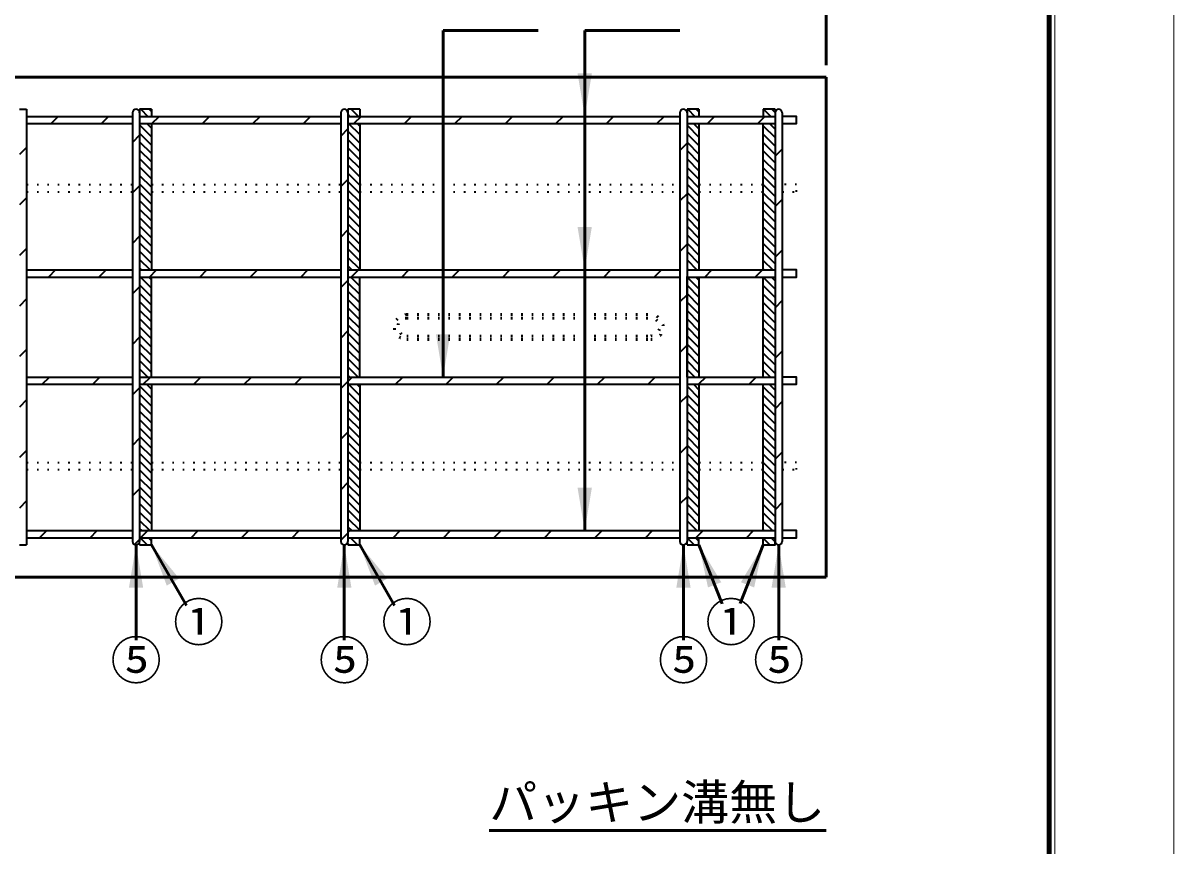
# Model space of a CAD drawing. Units: millimetres, scale not verified. Extents: x -2102 to 2102, y -1485 to 1485.
# Drawn here: x 1135 to 2102, y 345 to 1036 of the extents above; entities that cross this region are included whole.
import ezdxf
from ezdxf.enums import TextEntityAlignment as Align

# ---------------------------------------------------------------- set-up
doc = ezdxf.new("R2010")
doc.units = ezdxf.units.MM
doc.header["$LTSCALE"] = 5
doc.linetypes.add('DOTTED', pattern=[1.75, 0.25, -1.5])
doc.layers.add('0-0_V-nasSTD', color=7, linetype='Continuous', lineweight=35)
doc.layers.add('0-1_0', color=7, linetype='Continuous', lineweight=50)
doc.styles.add('ＭＳ ゴシック', font='')
doc.styles.get('ＭＳ ゴシック').set_extended_font_data('MS Gothic')

msp = doc.modelspace()

# ---------------------------------------------------------------- linework, layer by layer
at = {"layer": '0-0_V-nasSTD', "lineweight": 50}
for p, q in [((1488.306, 1029.861), (1488.306, 738.861)), ((1607.306, 1029.861), (1607.306, 609.861)), ((1230.306, 517.911), (1230.306, 597.861)), ((1272.596, 547.129), (1243.306, 597.861)), ((1405.306, 517.911), (1405.306, 597.861)), ((1447.596, 547.129), (1418.306, 597.861)), ((1690.306, 517.861), (1690.306, 597.861)), ((1722.711, 548.498), (1703.306, 597.861)), ((1737.946, 548.615), (1757.306, 597.861)), ((1770.306, 517.861), (1770.306, 597.861))]:
    msp.add_line(p, q, dxfattribs=at)
at = {"layer": '0-0_V-nasSTD'}
for p, q in [((1132.306, 963.843), (1138.306, 963.843)), ((1138.306, 963.843), (1138.306, 597.843)), ((1138.306, 957.861), (1227.306, 957.861)), ((1158.833, 951.861), (1164.833, 957.861)), ((1201.259, 951.861), (1207.259, 957.861)), ((1227.306, 960.861), (1227.306, 600.861)), ((1243.306, 963.861), (1233.306, 963.861)), ((1233.306, 963.861), (1233.306, 960.861)), ((1233.306, 960.861), (1233.306, 600.861)), ((1233.306, 957.861), (1402.306, 957.861)), ((1234.325, 963.861), (1240.325, 957.861)), ((1241.396, 963.861), (1243.306, 961.951)), ((1243.306, 963.861), (1243.306, 957.861)), ((1243.686, 951.861), (1249.686, 957.861)), ((1286.112, 951.861), (1292.112, 957.861)), ((1328.538, 951.861), (1334.538, 957.861)), ((1370.965, 951.861), (1376.965, 957.861)), ((1402.306, 960.861), (1402.306, 600.861)), ((1418.306, 963.861), (1408.306, 963.861)), ((1408.306, 963.861), (1408.306, 960.861)), ((1408.306, 960.861), (1408.306, 600.861)), ((1408.306, 959.586), (1410.03, 957.861)), ((1408.306, 957.861), (1687.306, 957.861)), ((1411.102, 963.861), (1417.101, 957.861)), ((1419.391, 957.861), (1413.391, 951.861)), ((1418.173, 963.861), (1418.306, 963.728)), ((1418.306, 963.861), (1418.306, 957.861)), ((1455.818, 951.861), (1461.818, 957.861)), ((1498.244, 951.861), (1504.244, 957.861)), ((1540.67, 951.861), (1546.67, 957.861)), ((1583.097, 951.861), (1589.097, 957.861)), ((1625.523, 951.861), (1631.523, 957.861)), ((1667.95, 951.861), (1673.95, 957.861)), ((1687.306, 960.861), (1687.306, 600.861)), ((1703.306, 963.861), (1693.306, 963.861)), ((1693.306, 963.861), (1693.306, 960.861)), ((1693.306, 960.861), (1693.306, 600.861)), ((1693.306, 957.861), (1767.306, 957.861)), ((1693.944, 963.861), (1699.944, 957.861)), ((1701.015, 963.861), (1703.306, 961.571)), ((1703.306, 963.861), (1703.306, 957.861)), ((1716.376, 957.861), (1710.376, 951.861)), ((1758.802, 957.861), (1752.802, 951.861)), ((1767.306, 963.861), (1757.306, 963.861)), ((1757.306, 963.861), (1757.306, 957.861)), ((1757.584, 963.861), (1763.584, 957.861)), ((1764.655, 963.861), (1767.306, 961.21)), ((1767.306, 963.861), (1767.306, 960.861)), ((1767.306, 960.861), (1767.306, 600.861)), ((1773.306, 960.861), (1773.306, 600.861)), ((1138.306, 951.861), (1227.306, 951.861)), ((1233.306, 951.861), (1402.306, 951.861)), ((1233.306, 950.738), (1243.306, 940.738)), ((1239.254, 951.861), (1243.306, 947.809)), ((1243.306, 951.861), (1243.306, 828.861)), ((1408.306, 951.861), (1687.306, 951.861)), ((1408.959, 951.861), (1418.306, 942.515)), ((1416.03, 951.861), (1418.306, 949.586)), ((1418.306, 951.861), (1418.306, 828.861)), ((1693.306, 951.861), (1767.306, 951.861)), ((1693.306, 950.357), (1703.306, 940.357)), ((1698.873, 951.861), (1703.306, 947.428)), ((1703.306, 951.861), (1703.306, 828.861)), ((1757.306, 828.861), (1757.306, 951.861)), ((1757.306, 949.997), (1767.306, 939.997)), ((1762.513, 951.861), (1767.306, 947.068)), ((1233.306, 941.981), (1227.306, 935.981)), ((1233.306, 943.667), (1243.306, 933.667)), ((1408.306, 947.275), (1402.306, 941.275)), ((1408.306, 945.444), (1418.306, 935.444)), ((1408.306, 938.373), (1418.306, 928.373)), ((1693.306, 943.286), (1703.306, 933.286)), ((1757.306, 942.926), (1767.306, 932.926)), ((1138.306, 931.834), (1132.306, 925.834)), ((1233.306, 936.596), (1243.306, 926.596)), ((1233.306, 929.525), (1243.306, 919.525)), ((1408.306, 931.301), (1418.306, 921.301)), ((1693.306, 935.29), (1687.306, 929.29)), ((1693.306, 936.215), (1703.306, 926.215)), ((1693.306, 929.144), (1703.306, 919.144)), ((1757.306, 935.855), (1767.306, 925.855)), ((1757.306, 928.784), (1767.306, 918.784)), ((1773.306, 930.438), (1767.306, 924.438)), ((1233.306, 922.454), (1243.306, 912.454)), ((1408.306, 924.23), (1418.306, 914.23)), ((1693.306, 922.073), (1703.306, 912.073)), ((1757.306, 921.713), (1767.306, 911.713)), ((1233.306, 915.383), (1243.306, 905.383)), ((1408.306, 917.159), (1418.306, 907.159)), ((1408.306, 910.088), (1418.306, 900.088)), ((1693.306, 915.002), (1703.306, 905.002)), ((1757.306, 914.642), (1767.306, 904.642)), ((1233.306, 899.554), (1227.306, 893.554)), ((1233.306, 908.312), (1243.306, 898.312)), ((1233.306, 901.24), (1243.306, 891.24)), ((1408.306, 904.849), (1402.306, 898.849)), ((1408.306, 903.017), (1418.306, 893.017)), ((1693.306, 907.931), (1703.306, 897.931)), ((1693.306, 900.86), (1703.306, 890.86)), ((1757.306, 907.571), (1767.306, 897.571)), ((1757.306, 900.499), (1767.306, 890.499)), ((1233.306, 894.169), (1243.306, 884.169)), ((1408.306, 895.946), (1418.306, 885.946)), ((1693.306, 892.864), (1687.306, 886.864)), ((1693.306, 893.789), (1703.306, 883.789)), ((1757.306, 893.428), (1767.306, 883.428)), ((1138.306, 889.407), (1132.306, 883.407)), ((1233.306, 887.098), (1243.306, 877.098)), ((1408.306, 888.875), (1418.306, 878.875)), ((1408.306, 881.804), (1418.306, 871.804)), ((1693.306, 886.718), (1703.306, 876.718)), ((1757.306, 886.357), (1767.306, 876.357)), ((1773.306, 888.011), (1767.306, 882.011)), ((1233.306, 880.027), (1243.306, 870.027)), ((1233.306, 872.956), (1243.306, 862.956)), ((1408.306, 874.733), (1418.306, 864.733)), ((1693.306, 879.647), (1703.306, 869.647)), ((1693.306, 872.576), (1703.306, 862.576)), ((1757.306, 879.286), (1767.306, 869.286)), ((1757.306, 872.215), (1767.306, 862.215)), ((1233.306, 865.885), (1243.306, 855.885)), ((1408.306, 862.422), (1402.306, 856.422)), ((1408.306, 867.662), (1418.306, 857.662)), ((1693.306, 865.505), (1703.306, 855.505)), ((1757.306, 865.144), (1767.306, 855.144)), ((1233.306, 857.128), (1227.306, 851.128)), ((1233.306, 858.814), (1243.306, 848.814)), ((1233.306, 851.743), (1243.306, 841.743)), ((1408.306, 860.591), (1418.306, 850.591)), ((1408.306, 853.52), (1418.306, 843.52)), ((1693.306, 858.433), (1703.306, 848.433)), ((1693.306, 851.362), (1703.306, 841.362)), ((1757.306, 858.073), (1767.306, 848.073)), ((1138.306, 846.981), (1132.306, 840.981)), ((1233.306, 844.672), (1243.306, 834.672)), ((1408.306, 846.449), (1418.306, 836.449)), ((1693.306, 850.438), (1687.306, 844.438)), ((1693.306, 844.291), (1703.306, 834.291)), ((1757.306, 851.002), (1767.306, 841.002)), ((1757.306, 843.931), (1767.306, 833.931)), ((1773.306, 845.585), (1767.306, 839.585)), ((1233.306, 837.601), (1242.046, 828.861)), ((1408.306, 839.378), (1418.306, 829.378)), ((1408.306, 832.306), (1411.751, 828.861)), ((1693.306, 837.22), (1701.665, 828.861)), ((1757.306, 836.86), (1765.305, 828.861)), ((1138.306, 828.861), (1227.306, 828.861)), ((1138.306, 822.861), (1227.306, 822.861)), ((1162.612, 828.861), (1156.612, 822.861)), ((1205.038, 828.861), (1199.038, 822.861)), ((1233.306, 830.53), (1234.975, 828.861)), ((1233.306, 828.861), (1402.306, 828.861)), ((1233.306, 822.861), (1402.306, 822.861)), ((1233.903, 822.861), (1243.306, 813.459)), ((1240.975, 822.861), (1243.306, 820.53)), ((1241.465, 822.861), (1247.465, 828.861)), ((1243.306, 738.861), (1243.306, 822.861)), ((1283.891, 822.861), (1289.891, 828.861)), ((1326.318, 822.861), (1332.318, 828.861)), ((1368.744, 822.861), (1374.744, 828.861)), ((1408.306, 828.861), (1687.306, 828.861)), ((1408.306, 822.861), (1687.306, 822.861)), ((1410.68, 822.861), (1418.306, 815.235)), ((1417.17, 828.861), (1411.17, 822.861)), ((1417.751, 822.861), (1418.306, 822.306)), ((1418.306, 738.861), (1418.306, 822.861)), ((1453.597, 822.861), (1459.597, 828.861)), ((1496.023, 822.861), (1502.023, 828.861)), ((1538.45, 822.861), (1544.45, 828.861)), ((1580.876, 822.861), (1586.876, 828.861)), ((1623.302, 822.861), (1629.302, 828.861)), ((1665.729, 822.861), (1671.729, 828.861)), ((1693.306, 830.149), (1694.594, 828.861)), ((1693.306, 828.861), (1767.306, 828.861)), ((1693.306, 738.861), (1693.306, 823.361)), ((1693.306, 822.861), (1767.306, 822.861)), ((1693.523, 822.861), (1703.306, 813.078)), ((1700.594, 822.861), (1703.306, 820.149)), ((1703.306, 822.861), (1703.306, 738.861)), ((1708.155, 822.861), (1714.155, 828.861)), ((1750.582, 822.861), (1756.582, 828.861)), ((1757.306, 829.789), (1758.234, 828.861)), ((1757.306, 738.861), (1757.306, 822.861)), ((1757.306, 822.718), (1767.306, 812.718)), ((1764.234, 822.861), (1767.306, 819.789)), ((1233.306, 814.702), (1227.306, 808.702)), ((1233.306, 816.388), (1243.306, 806.388)), ((1408.306, 819.996), (1402.306, 813.996)), ((1408.306, 818.164), (1418.306, 808.164)), ((1693.306, 816.007), (1703.306, 806.007)), ((1757.306, 815.647), (1767.306, 805.647)), ((1138.306, 804.554), (1132.306, 798.554)), ((1138.306, 804.554), (1138.306, 804.554)), ((1233.306, 809.317), (1243.306, 799.317)), ((1408.306, 811.093), (1418.306, 801.093)), ((1408.306, 804.022), (1418.306, 794.022)), ((1693.306, 808.011), (1687.306, 802.011)), ((1693.306, 808.936), (1703.306, 798.936)), ((1757.306, 808.576), (1767.306, 798.576)), ((1773.306, 803.158), (1767.306, 797.158)), ((1233.306, 802.246), (1243.306, 792.246)), ((1233.306, 795.174), (1243.306, 785.174)), ((1408.306, 796.951), (1418.306, 786.951)), ((1693.306, 801.865), (1703.306, 791.865)), ((1693.306, 794.794), (1703.306, 784.794)), ((1757.306, 801.505), (1767.306, 791.505)), ((1757.306, 794.433), (1767.306, 784.433)), ((1233.306, 788.103), (1243.306, 778.103)), ((1408.306, 789.88), (1418.306, 779.88)), ((1693.306, 787.723), (1703.306, 777.723)), ((1757.306, 787.362), (1767.306, 777.362)), ((1233.306, 781.032), (1243.306, 771.032)), ((1233.306, 773.961), (1243.306, 763.961)), ((1408.306, 777.57), (1402.306, 771.57)), ((1408.306, 782.809), (1418.306, 772.809)), ((1408.306, 775.738), (1418.306, 765.738)), ((1693.306, 780.652), (1703.306, 770.652)), ((1757.306, 780.291), (1767.306, 770.291)), ((1233.306, 772.275), (1227.306, 766.275)), ((1233.306, 766.89), (1243.306, 756.89)), ((1408.306, 768.667), (1418.306, 758.667)), ((1693.306, 765.585), (1687.306, 759.585)), ((1693.306, 773.581), (1703.306, 763.581)), ((1693.306, 766.51), (1703.306, 756.51)), ((1757.306, 773.22), (1767.306, 763.22)), ((1757.306, 766.149), (1767.306, 756.149)), ((1138.306, 762.128), (1132.306, 756.128)), ((1138.306, 762.128), (1138.306, 762.128)), ((1233.306, 759.819), (1243.306, 749.819)), ((1408.306, 761.596), (1418.306, 751.596)), ((1408.306, 754.525), (1418.306, 744.525)), ((1693.306, 759.439), (1703.306, 749.439)), ((1757.306, 759.078), (1767.306, 749.078)), ((1773.306, 760.732), (1767.306, 754.732)), ((1233.306, 752.748), (1243.306, 742.748)), ((1233.306, 745.677), (1240.122, 738.861)), ((1408.306, 747.454), (1416.898, 738.861)), ((1693.306, 752.367), (1703.306, 742.367)), ((1693.306, 745.296), (1699.741, 738.861)), ((1757.306, 752.007), (1767.306, 742.007)), ((1757.306, 744.936), (1763.381, 738.861)), ((1138.306, 738.861), (1227.306, 738.861)), ((1151.465, 732.861), (1157.465, 738.861)), ((1193.891, 732.861), (1199.891, 738.861)), ((1233.306, 738.861), (1402.306, 738.861)), ((1236.318, 732.861), (1242.318, 738.861)), ((1278.744, 732.861), (1284.744, 738.861)), ((1321.17, 732.861), (1327.17, 738.861)), ((1363.597, 732.861), (1369.597, 738.861)), ((1408.306, 735.143), (1402.306, 729.143)), ((1408.306, 740.383), (1409.827, 738.861)), ((1408.306, 738.861), (1687.306, 738.861)), ((1412.023, 738.861), (1408.306, 735.143)), ((1448.45, 732.861), (1454.45, 738.861)), ((1490.876, 732.861), (1496.876, 738.861)), ((1533.302, 732.861), (1539.302, 738.861)), ((1575.729, 732.861), (1581.729, 738.861)), ((1618.155, 732.861), (1624.155, 738.861)), ((1660.582, 732.861), (1666.582, 738.861)), ((1693.306, 738.861), (1767.306, 738.861)), ((1709.008, 738.861), (1703.008, 732.861)), ((1745.434, 732.861), (1751.434, 738.861)), ((1138.306, 732.861), (1227.306, 732.861)), ((1233.306, 729.849), (1227.306, 723.849)), ((1233.306, 732.861), (1402.306, 732.861)), ((1233.306, 731.535), (1243.306, 721.535)), ((1239.051, 732.861), (1243.306, 728.606)), ((1243.306, 732.861), (1243.306, 609.861)), ((1408.306, 732.861), (1687.306, 732.861)), ((1408.306, 726.24), (1418.306, 716.24)), ((1408.756, 732.861), (1418.306, 723.312)), ((1415.827, 732.861), (1418.306, 730.383)), ((1418.306, 732.861), (1418.306, 609.861)), ((1693.306, 732.861), (1767.306, 732.861)), ((1693.306, 731.154), (1703.306, 721.154)), ((1698.67, 732.861), (1703.306, 728.225)), ((1703.306, 732.861), (1703.306, 609.861)), ((1757.306, 609.861), (1757.306, 732.861)), ((1757.306, 730.794), (1767.306, 720.794)), ((1762.31, 732.861), (1767.306, 727.865)), ((1138.306, 719.702), (1132.306, 713.702)), ((1138.306, 719.702), (1138.306, 719.702)), ((1233.306, 724.464), (1243.306, 714.464)), ((1233.306, 717.393), (1243.306, 707.393)), ((1408.306, 719.169), (1418.306, 709.169)), ((1693.306, 723.158), (1687.306, 717.158)), ((1693.306, 724.083), (1703.306, 714.083)), ((1693.306, 717.012), (1703.306, 707.012)), ((1757.306, 723.723), (1767.306, 713.723)), ((1757.306, 716.652), (1767.306, 706.652)), ((1773.306, 718.306), (1767.306, 712.306)), ((1233.306, 710.322), (1243.306, 700.322)), ((1408.306, 712.098), (1418.306, 702.098)), ((1693.306, 709.941), (1703.306, 699.941)), ((1757.306, 709.581), (1767.306, 699.581)), ((1233.306, 703.251), (1243.306, 693.251)), ((1408.306, 705.027), (1418.306, 695.027)), ((1408.306, 697.956), (1418.306, 687.956)), ((1693.306, 702.87), (1703.306, 692.87)), ((1757.306, 702.51), (1767.306, 692.51)), ((1233.306, 687.422), (1227.306, 681.422)), ((1233.306, 696.18), (1243.306, 686.18)), ((1233.306, 689.108), (1243.306, 679.108)), ((1408.306, 692.717), (1402.306, 686.717)), ((1408.306, 690.885), (1418.306, 680.885)), ((1693.306, 695.799), (1703.306, 685.799)), ((1693.306, 688.728), (1703.306, 678.728)), ((1757.306, 695.439), (1767.306, 685.439)), ((1757.306, 688.367), (1767.306, 678.367)), ((1138.306, 677.275), (1132.306, 671.275)), ((1233.306, 682.037), (1243.306, 672.037)), ((1408.306, 683.814), (1418.306, 673.814)), ((1693.306, 680.732), (1687.306, 674.732)), ((1693.306, 681.657), (1703.306, 671.657)), ((1757.306, 681.296), (1767.306, 671.296)), ((1233.306, 674.966), (1243.306, 664.966)), ((1233.306, 668.215), (1243.306, 658.215)), ((1408.306, 676.743), (1418.306, 666.743)), ((1408.306, 669.992), (1418.306, 659.992)), ((1693.306, 674.586), (1703.306, 664.586)), ((1693.306, 667.515), (1703.306, 657.515)), ((1757.306, 674.225), (1767.306, 664.225)), ((1773.306, 675.879), (1767.306, 669.879)), ((1233.306, 660.824), (1243.306, 650.824)), ((1408.306, 662.601), (1418.306, 652.601)), ((1693.306, 660.444), (1703.306, 650.444)), ((1757.306, 667.154), (1767.306, 657.154)), ((1757.306, 660.083), (1767.306, 650.083)), ((1233.306, 653.753), (1243.306, 643.753)), ((1408.306, 650.29), (1402.306, 644.29)), ((1408.306, 655.53), (1418.306, 645.53)), ((1408.306, 648.459), (1418.306, 638.459)), ((1693.306, 653.373), (1703.306, 643.373)), ((1757.306, 653.012), (1767.306, 643.012)), ((1233.306, 644.996), (1227.306, 638.996)), ((1233.306, 646.682), (1243.306, 636.682)), ((1233.306, 639.611), (1243.306, 629.611)), ((1408.306, 641.388), (1418.306, 631.388)), ((1693.306, 646.301), (1703.306, 636.301)), ((1693.306, 639.23), (1703.306, 629.23)), ((1757.306, 645.941), (1767.306, 635.941)), ((1757.306, 638.87), (1767.306, 628.87)), ((1138.306, 634.849), (1132.306, 628.849)), ((1138.306, 634.849), (1138.306, 634.849)), ((1233.306, 632.54), (1243.306, 622.54)), ((1408.306, 634.317), (1418.306, 624.317)), ((1693.306, 638.306), (1687.306, 632.306)), ((1693.306, 632.159), (1703.306, 622.159)), ((1757.306, 631.799), (1767.306, 621.799)), ((1773.306, 633.453), (1767.306, 627.453)), ((1233.306, 625.469), (1243.306, 615.469)), ((1408.306, 627.246), (1418.306, 617.246)), ((1408.306, 620.174), (1418.306, 610.174)), ((1693.306, 625.088), (1703.306, 615.088)), ((1757.306, 624.728), (1767.306, 614.728)), ((1138.306, 609.861), (1227.306, 609.861)), ((1149.244, 603.861), (1155.244, 609.861)), ((1191.67, 603.861), (1197.67, 609.861)), ((1233.306, 618.398), (1241.842, 609.861)), ((1233.306, 611.327), (1234.771, 609.861)), ((1233.306, 609.861), (1402.306, 609.861)), ((1234.097, 603.861), (1240.097, 609.861)), ((1276.523, 603.861), (1282.523, 609.861)), ((1318.95, 603.861), (1324.95, 609.861)), ((1361.376, 603.861), (1367.376, 609.861)), ((1408.306, 613.103), (1411.548, 609.861)), ((1408.306, 609.861), (1687.306, 609.861)), ((1409.802, 609.861), (1408.306, 608.364)), ((1446.229, 603.861), (1452.229, 609.861)), ((1488.655, 603.861), (1494.655, 609.861)), ((1531.082, 603.861), (1537.082, 609.861)), ((1573.508, 603.861), (1579.508, 609.861)), ((1615.934, 603.861), (1621.934, 609.861)), ((1658.361, 603.861), (1664.361, 609.861)), ((1693.306, 618.017), (1701.462, 609.861)), ((1693.306, 610.946), (1694.391, 609.861)), ((1693.306, 609.861), (1767.306, 609.861)), ((1706.787, 609.861), (1700.787, 603.861)), ((1743.214, 603.861), (1749.214, 609.861)), ((1757.306, 617.657), (1765.101, 609.861)), ((1757.306, 610.586), (1758.03, 609.861)), ((1138.306, 603.861), (1227.306, 603.861)), ((1233.306, 602.57), (1228.931, 598.195)), ((1233.306, 603.861), (1402.306, 603.861)), ((1233.306, 597.861), (1233.306, 600.861)), ((1233.7, 603.861), (1239.7, 597.861)), ((1240.771, 603.861), (1243.306, 601.327)), ((1408.306, 607.864), (1402.306, 601.864)), ((1408.306, 603.861), (1687.306, 603.861)), ((1408.306, 597.861), (1408.306, 600.861)), ((1410.477, 603.861), (1416.477, 597.861)), ((1417.548, 603.861), (1418.306, 603.103)), ((1693.306, 603.861), (1767.306, 603.861)), ((1693.306, 597.861), (1693.306, 600.861)), ((1693.32, 603.861), (1699.32, 597.861)), ((1700.391, 603.861), (1703.306, 600.946)), ((1757.306, 597.861), (1757.306, 603.861)), ((1757.306, 603.515), (1762.959, 597.861)), ((1764.03, 603.861), (1767.306, 600.586)), ((1767.306, 598.361), (1767.306, 600.861)), ((1767.306, 597.861), (1767.306, 600.861)), ((1132.306, 597.843), (1138.306, 597.843)), ((1408.306, 598.961), (1409.406, 597.861))]:
    msp.add_line(p, q, dxfattribs=at)
at = {"layer": '0-0_V-nasSTD', "linetype": 'DOTTED'}
for p, q in [((1138.306, 900.572), (1227.306, 900.572)), ((1243.306, 900.572), (1402.306, 900.572)), ((1418.306, 900.572), (1687.306, 900.572)), ((1703.306, 900.572), (1757.306, 900.572)), ((1785.306, 900.572), (1773.306, 900.572)), ((1785.306, 894.572), (1785.306, 900.572)), ((1138.306, 894.572), (1227.306, 894.572)), ((1243.306, 894.572), (1402.306, 894.572)), ((1418.306, 894.572), (1687.306, 894.572)), ((1703.306, 894.572), (1757.306, 894.572)), ((1773.306, 894.572), (1785.306, 894.572)), ((1138.306, 667.149), (1227.306, 667.149)), ((1138.306, 661.149), (1227.306, 661.149)), ((1243.306, 667.149), (1402.306, 667.149)), ((1243.306, 661.149), (1402.306, 661.149)), ((1418.306, 667.149), (1687.306, 667.149)), ((1418.306, 661.149), (1687.306, 661.149)), ((1703.306, 667.149), (1757.306, 667.149)), ((1703.306, 661.149), (1757.306, 661.149))]:
    msp.add_line(p, q, dxfattribs=at)
at = {"layer": '0-0_V-nasSTD', "lineweight": 18}
for points in [[(-2102.5, -1485), (-2102.5, 1485), (2102.5, 1485), (2102.5, -1485)], [(-2002.5, -1385), (-2002.5, 1385), (2002.5, 1385), (2002.5, -1385)]]:
    msp.add_lwpolyline(points, close=True, dxfattribs=at)
at = {"layer": '0-0_V-nasSTD', "lineweight": 100}
msp.add_lwpolyline([(1997.5, -1380), (1997.5, 1380), (-1997.5, 1380)], dxfattribs=at)
at = {"layer": '0-0_V-nasSTD'}
for points in [[(1773.306, 951.861), (1785.306, 951.861), (1785.306, 957.861), (1773.306, 957.861)], [(1773.306, 822.861), (1785.306, 822.861), (1785.306, 828.861), (1773.306, 828.861)], [(1773.306, 732.861), (1785.306, 732.861), (1785.306, 738.861), (1773.306, 738.861)], [(1773.306, 603.861), (1785.306, 603.861), (1785.306, 609.861), (1773.306, 609.861)], [(1233.306, 597.861), (1243.306, 597.861), (1243.306, 603.861)], [(1408.306, 597.861), (1418.306, 597.861), (1418.306, 603.861)], [(1693.306, 597.861), (1703.306, 597.861), (1703.306, 603.861)], [(1757.306, 597.861), (1767.306, 597.861), (1767.306, 603.861)]]:
    msp.add_lwpolyline(points, dxfattribs=at)
at = {"layer": '0-0_V-nasSTD', "linetype": 'DOTTED'}
msp.add_lwpolyline([(1773.306, 661.149), (1785.306, 661.149), (1785.306, 667.149), (1773.306, 667.149)], dxfattribs=at)
at = {"layer": '0-0_V-nasSTD'}
for centre, start, end in [((1230.306, 960.861), 0, 180), ((1405.306, 960.861), 0, 180), ((1690.306, 960.861), 0, 180), ((1770.306, 960.861), 0, 180), ((1230.306, 600.861), 180, 0), ((1405.306, 600.861), 180, 0), ((1690.306, 600.861), 180, 0), ((1770.306, 600.861), 180, 0)]:
    msp.add_arc(centre, 3, start, end, dxfattribs=at)
for points in [[(1601.306, 993.861), (1607.306, 957.861), (1613.306, 993.861)], [(1601.306, 864.861), (1607.306, 828.861), (1613.306, 864.861)], [(1482.306, 774.861), (1488.306, 738.861), (1494.306, 774.861)], [(1601.306, 645.861), (1607.306, 609.861), (1613.306, 645.861)], [(1224.306, 561.861), (1230.306, 597.861), (1236.306, 561.861)], [(1243.306, 597.861), (1256.109, 563.684), (1266.502, 569.684)], [(1399.306, 561.861), (1405.306, 597.861), (1411.306, 561.861)], [(1418.306, 597.861), (1431.109, 563.684), (1441.502, 569.684)], [(1684.306, 561.861), (1690.306, 597.861), (1696.306, 561.861)], [(1703.306, 597.861), (1710.893, 562.162), (1716.477, 564.357)], [(1703.306, 597.861), (1716.477, 564.357), (1722.061, 566.552)], [(1738.55, 566.552), (1744.134, 564.357), (1757.306, 597.861)], [(1744.134, 564.357), (1749.718, 562.162), (1757.306, 597.861)], [(1764.306, 561.861), (1770.306, 597.861), (1776.306, 561.861)]]:
    msp.add_solid(points, dxfattribs=at)
at = {"layer": '0-1_0'}
for p, q in [((1810.306, 1000.861), (1810.306, 1110.861)), ((1488.306, 1029.861), (1568.306, 1029.861)), ((1607.306, 1029.861), (1687.306, 1029.861)), ((1810.306, 990.861), (-189.694, 990.861)), ((1810.306, 990.861), (1810.306, 570.861)), ((-189.694, 570.861), (1810.306, 570.861)), ((1527.098, 358.073), (1810.306, 358.073))]:
    msp.add_line(p, q, dxfattribs=at)
at = {"layer": '0-1_0', "linetype": 'DOTTED'}
for p, q in [((1457.806, 791.361), (1662.806, 791.361)), ((1457.806, 788.361), (1662.806, 788.361)), ((1457.806, 773.361), (1662.806, 773.361)), ((1457.806, 770.361), (1662.806, 770.361))]:
    msp.add_line(p, q, dxfattribs=at)
for centre, radius, start, end in [((1457.806, 780.861), 10.5, 90, 270), ((1457.806, 780.861), 7.5, 90, 270), ((1662.806, 780.861), 10.5, 270, 90), ((1662.806, 780.861), 7.5, 270, 90)]:
    msp.add_arc(centre, radius, start, end, dxfattribs=at)

# ---------------------------------------------------------------- texts
at = {"layer": '0-0_V-nasSTD', "style": 'ＭＳ ゴシック'}
for s, height, p in [('①', 31.67, (1261.359, 507.58)), ('①', 31.67, (1436.359, 507.58)), ('①', 31.67, (1708.706, 507.58)), ('⑤', 31.67, (1208.742, 475.561)), ('⑤', 31.67, (1383.742, 475.561)), ('⑤', 31.67, (1668.742, 475.561)), ('⑤', 31.67, (1748.742, 475.561)), ('パッキン溝無し', 29.56, (1527.098, 358.073))]:
    msp.add_text(s, height=height, dxfattribs=at).set_placement(p, align=Align.BOTTOM_LEFT)

doc.saveas('drawing.dxf')
